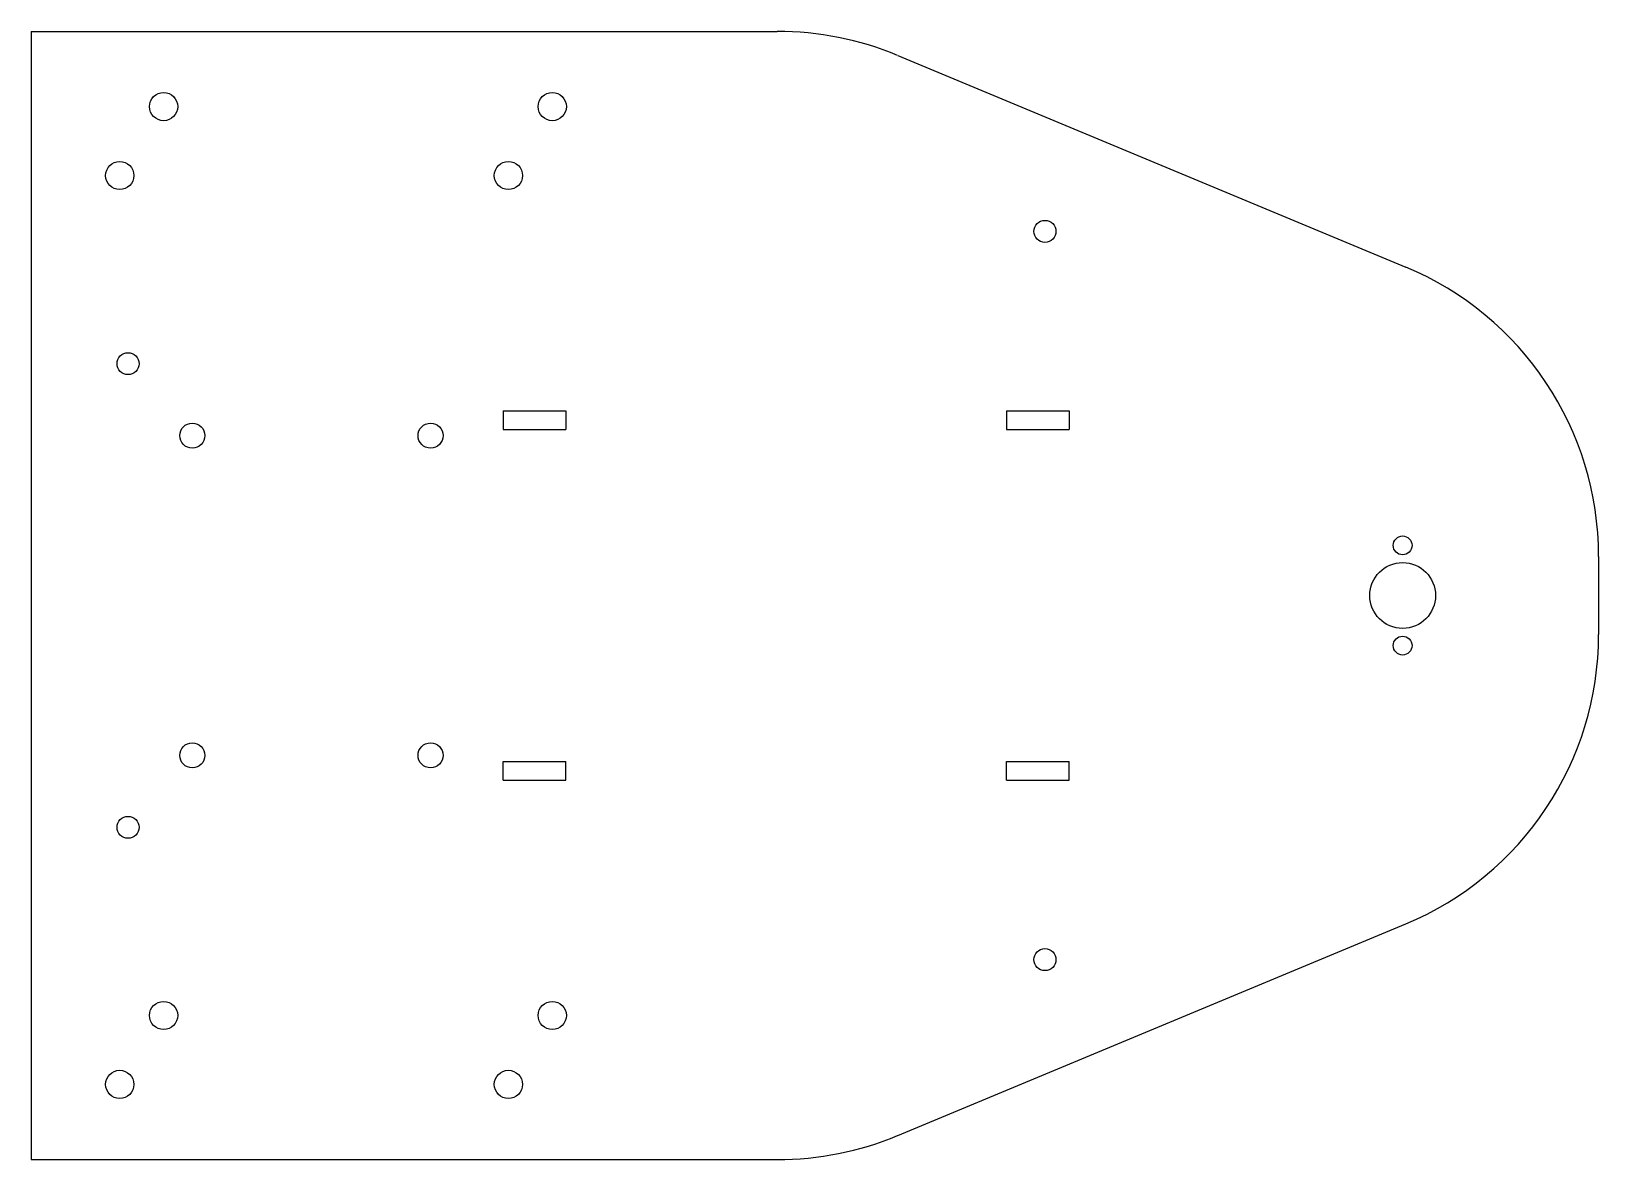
# Model space of a CAD drawing. Extents: x -149 to 101, y -116 to 65.
import ezdxf

# ---------------------------------------------------------------- set-up
doc = ezdxf.new("R2010")
doc.units = 0
doc.layers.add('VISIBLE', color=7, linetype='CONTINUOUS')

msp = doc.modelspace()

# ---------------------------------------------------------------- linework, layer by layer
at = {"layer": 'VISIBLE'}
for p, q in [((-148.87, 64.5), (-148.87, -115.5)), ((-148.87, 64.5), (-29.91, 64.5)), ((-10.68, 60.65), (70.36, 26.89)), ((-73.6, 3.97), (-73.6, 0.97)), ((-73.6, 3.97), (-63.6, 3.97)), ((-63.6, 3.97), (-63.6, 0.97)), ((6.69, 3.97), (6.69, 0.97)), ((6.69, 3.97), (16.69, 3.97)), ((16.69, 3.97), (16.69, 0.97)), ((-73.6, 0.97), (-63.6, 0.97)), ((6.69, 0.97), (16.69, 0.97)), ((101.13, -19.26), (101.13, -31.74)), ((-73.6, -54.97), (-73.6, -51.97)), ((-73.6, -51.97), (-63.6, -51.97)), ((-63.6, -54.97), (-63.6, -51.97)), ((6.69, -54.97), (6.69, -51.97)), ((6.69, -51.97), (16.69, -51.97)), ((16.69, -54.97), (16.69, -51.97)), ((-73.6, -54.97), (-63.6, -54.97)), ((6.69, -54.97), (16.69, -54.97)), ((-10.68, -111.65), (70.36, -77.89)), ((-148.87, -115.5), (-29.91, -115.5))]:
    msp.add_line(p, q, dxfattribs=at)
for centre, radius in [((-127.77, 52.5), 2.25), ((-65.77, 52.5), 2.25), ((-134.77, 41.5), 2.25), ((-72.77, 41.5), 2.25), ((12.81, 32.59), 1.75), ((-133.44, 11.48), 1.75), ((-123.19, 0), 2), ((-85.19, 0), 2), ((69.87, -17.5), 1.5), ((69.87, -25.5), 5.25), ((69.87, -33.5), 1.5), ((-123.19, -51), 2), ((-85.19, -51), 2), ((-133.44, -62.48), 1.75), ((12.81, -83.59), 1.75), ((-127.77, -92.5), 2.25), ((-65.77, -92.5), 2.25), ((-134.77, -103.5), 2.25), ((-72.77, -103.5), 2.25)]:
    msp.add_circle(centre, radius, dxfattribs=at)
for centre, start, end in [((-29.91, 14.5), 67.3827, 90), ((51.13, -19.26), 0, 67.3827), ((51.13, -31.74), 292.6173, 0), ((-29.91, -65.5), 270, 292.6173)]:
    msp.add_arc(centre, 50, start, end, dxfattribs=at)

doc.saveas('drawing.dxf')
